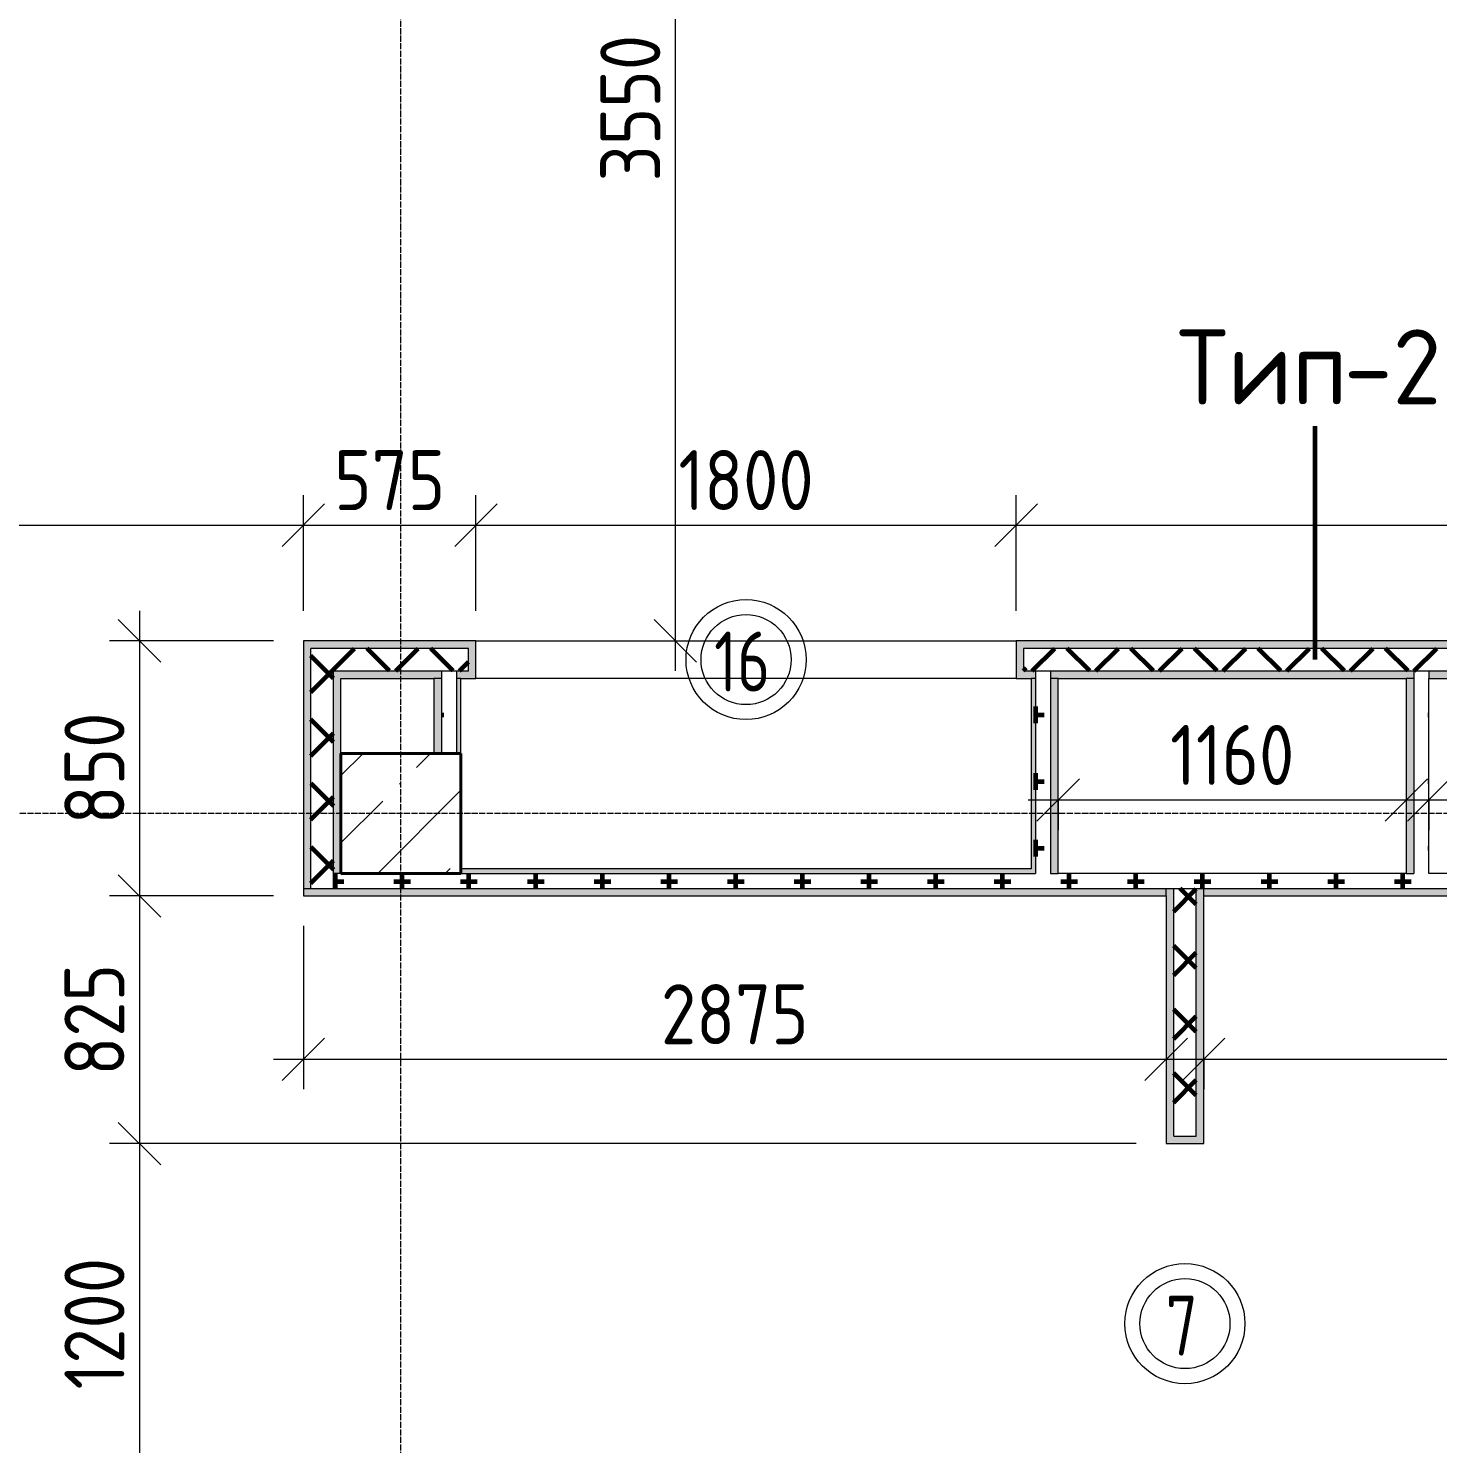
# Model space of a CAD drawing. Header units: millimetres. Extents: x -60946 to 138510, y -262288 to 24501.
# Drawn here: x -10432 to -5736, y -101044 to -96328 of the extents above; entities that cross this region are included whole.
import ezdxf

# ---------------------------------------------------------------- set-up
doc = ezdxf.new("R2010")
doc.units = ezdxf.units.MM
doc.linetypes.add('ADSK_Линия сетки', pattern=[25, 20, -2.5, 0, -2.5])
for name, color, linetype, lineweight in [('2)Тип-2', 3, 'Continuous', 60), ('2)Тип-5', 1, 'Continuous', 60), ('Марки дверей', 7, 'Continuous', 20), ('Несущие колонны', 7, 'Continuous', 18), ('Оси', 7, 'Continuous', 9), ('Размеры', 7, 'Continuous', 9), ('Стены внутренние', 7, 'Continuous', 18), ('Стены штриховка', 7, 'Continuous', 9)]:
    doc.layers.add(name, color=color, linetype=linetype, lineweight=lineweight)
doc.styles.add('GOST Common_3', font='', dxfattribs={"width": 0.9, "height": 200})
doc.styles.add('GOST Common_4', font='', dxfattribs={"height": 250})
doc.styles.add('GOST Common_B', font='', dxfattribs={"width": 0.8, "height": 200})
doc.styles.get('GOST Common_3').set_extended_font_data('GOST Common')
doc.styles.get('GOST Common_4').set_extended_font_data('GOST Common')
doc.styles.get('GOST Common_B').set_extended_font_data('GOST Common', bold=True)
doc.dimstyles.new('ADSK_Основной_2_0_1', dxfattribs={"dimscale": 304.8, "dimtxt": 201.142999, "dimasz": 0.463911, "dimexe": 0.328084, "dimexo": 0.328084, "dimgap": 0.164042, "dimtad": 1, "dimdec": 3, "dimrnd": 0.001, "dimdsep": 46, "dimtxsty": 'GOST Common_3', "dimblk1": 'OBLIQUE', "dimblk2": 'OBLIQUE', "dimsah": 1, "dimcen": 0.09, "dimdle": 0.328084, "dimazin": 2, "dimtfac": 1, "dimtdec": 4, "dimtix": 1, "dimtmove": 1, "dimatfit": 3, "dimfxl": 1, "dimtvp": 1, "dimtolj": 1, "dimtzin": 0, "dimlwd": 20, "dimlwe": 20, "dimarcsym": 2})
doc.dimstyles.new('ADSK_Основной_2_0_2', dxfattribs={"dimscale": 304.8, "dimtxt": 201.142999, "dimasz": 0.463911, "dimexe": 0.328084, "dimexo": 0.328084, "dimgap": 0.164042, "dimtad": 1, "dimdec": 3, "dimrnd": 0.001, "dimdsep": 46, "dimtxsty": 'GOST Common_3', "dimblk1": 'OBLIQUE', "dimblk2": 'OBLIQUE', "dimsah": 1, "dimcen": 0.09, "dimdle": 0.328084, "dimazin": 2, "dimtfac": 1, "dimtdec": 4, "dimtix": 1, "dimtmove": 0, "dimatfit": 3, "dimfxl": 1, "dimtvp": 1, "dimtolj": 1, "dimtzin": 0, "dimlwd": 20, "dimlwe": 20, "dimarcsym": 2})
pattern_1 = [(45, (9.36, -97949.04), (-106.066, 106.066), []), (135, (9.36, -97949.04), (-106.066, -106.066), [])]
pattern_2 = [(0, (9.36, -97949.04), (111.125, 111.125), [55.562, -166.687]), (90, (37.14, -97976.82), (-111.125, 111.125), [55.562, -166.687])]

# ---------------------------------------------------------------- blocks, each defined once
blk = doc.blocks.new('ADSK_КолоннаЖБ_Прямоугольная - 400x400 мм-1807142-Кладочный план 2-го этаж')
at = {"layer": 'Несущие колонны', "lineweight": 40}
for p, q in [((-200, 200), (200, 200)), ((-200, -200), (-200, 200)), ((200, 200), (200, -200)), ((200, -200), (-200, -200))]:
    blk.add_line(p, q, dxfattribs=at)
blk = doc.blocks.new('_Oblique')
at = {"color": 0, "linetype": 'ByBlock', "lineweight": -2}
blk.add_line((-0.5, -0.5), (0.5, 0.5), dxfattribs=at)
blk = doc.blocks.new('*D4630')
at = {"layer": 'Defpoints', "color": 0, "transparency": 16777216}
for p in [(-9515.6, -98369.1), (-10061.9, -99219.1), (-9515.6, -99219.1)]:
    blk.add_point(p, dxfattribs=at)
at = {"layer": 'Размеры', "color": 0, "lineweight": 20, "transparency": 16777216}
for p, q in [((-10061.9, -98269.1), (-10061.9, -99319.1)), ((-9615.6, -98369.1), (-10161.9, -98369.1)), ((-9615.6, -99219.1), (-10161.9, -99219.1))]:
    blk.add_line(p, q, dxfattribs=at)
at = {"layer": 'Размеры', "color": 0, "lineweight": 20, "transparency": 16777216, "xscale": 141.4, "yscale": 141.4, "zscale": 141.4}
for p, rotation in [((-10061.9, -98369.1), 90), ((-10061.9, -99219.1), 270)]:
    blk.add_blockref('_Oblique', p, dxfattribs=dict(at, rotation=rotation))
at = {"layer": 'Размеры', "color": 0, "lineweight": 9, "transparency": 16777216, "insert": (-10211.9, -98794.1), "char_height": 200, "width": 454.106, "attachment_point": 5, "rotation": 90, "style": 'GOST Common_3'}
blk.add_mtext('\\A1;850', dxfattribs=at)
blk = doc.blocks.new('*D4631')
at = {"layer": 'Defpoints', "color": 0, "transparency": 16777216}
for p in [(-9515.6, -99219.1), (-10061.9, -100044.1), (-6640.6, -100044.1)]:
    blk.add_point(p, dxfattribs=at)
at = {"layer": 'Размеры', "color": 0, "lineweight": 20, "transparency": 16777216}
for p, q in [((-10061.9, -99119.1), (-10061.9, -100144.1)), ((-9615.6, -99219.1), (-10161.9, -99219.1)), ((-6740.6, -100044.1), (-10161.9, -100044.1))]:
    blk.add_line(p, q, dxfattribs=at)
at = {"layer": 'Размеры', "color": 0, "lineweight": 20, "transparency": 16777216, "xscale": 141.4, "yscale": 141.4, "zscale": 141.4}
for p, rotation in [((-10061.9, -99219.1), 90), ((-10061.9, -100044.1), 270)]:
    blk.add_blockref('_Oblique', p, dxfattribs=dict(at, rotation=rotation))
at = {"layer": 'Размеры', "color": 0, "lineweight": 9, "transparency": 16777216, "insert": (-10211.9, -99631.6), "char_height": 200, "width": 454.106, "attachment_point": 5, "rotation": 90, "style": 'GOST Common_3'}
blk.add_mtext('\\A1;825', dxfattribs=at)
blk = doc.blocks.new('*D4632')
at = {"layer": 'Defpoints', "color": 0, "transparency": 16777216}
for p in [(-6640.6, -100044.1), (-10061.9, -101244.1), (-6640.6, -101244.1)]:
    blk.add_point(p, dxfattribs=at)
at = {"layer": 'Размеры', "color": 0, "lineweight": 20, "transparency": 16777216}
for p, q in [((-10061.9, -99944.1), (-10061.9, -101344.1)), ((-6740.6, -100044.1), (-10161.9, -100044.1)), ((-6740.6, -101244.1), (-10161.9, -101244.1))]:
    blk.add_line(p, q, dxfattribs=at)
at = {"layer": 'Размеры', "color": 0, "lineweight": 20, "transparency": 16777216, "xscale": 141.4, "yscale": 141.4, "zscale": 141.4}
for p, rotation in [((-10061.9, -100044.1), 90), ((-10061.9, -101244.1), 270)]:
    blk.add_blockref('_Oblique', p, dxfattribs=dict(at, rotation=rotation))
at = {"layer": 'Размеры', "color": 0, "lineweight": 9, "transparency": 16777216, "insert": (-10211.9, -100644.1), "char_height": 200, "width": 560.473, "attachment_point": 5, "rotation": 90, "style": 'GOST Common_3'}
blk.add_mtext('\\A1;1200', dxfattribs=at)
blk = doc.blocks.new('*D4696')
at = {"layer": 'Defpoints', "color": 0, "transparency": 16777216}
for p in [(-6515.6, -99663.3), (-3415.6, -99663.3), (-3415.6, -99763.3)]:
    blk.add_point(p, dxfattribs=at)
at = {"layer": 'Размеры', "color": 0, "lineweight": 20, "transparency": 16777216}
for p, q in [((-6615.6, -99763.3), (-3315.6, -99763.3)), ((-6515.6, -99763.3), (-6515.6, -99863.3)), ((-3415.6, -99763.3), (-3415.6, -99863.3))]:
    blk.add_line(p, q, dxfattribs=at)
at = {"layer": 'Размеры', "color": 0, "lineweight": 20, "transparency": 16777216, "xscale": 141.4, "yscale": 141.4, "zscale": 141.4, "rotation": 180}
blk.add_blockref('_Oblique', (-6515.6, -99763.3), dxfattribs=at)
at = {"layer": 'Размеры', "color": 0, "lineweight": 20, "transparency": 16777216, "xscale": 141.4, "yscale": 141.4, "zscale": 141.4}
blk.add_blockref('_Oblique', (-3415.6, -99763.3), dxfattribs=at)
at = {"layer": 'Размеры', "color": 0, "lineweight": 9, "transparency": 16777216, "insert": (-4965.6, -99613.3), "char_height": 200, "width": 560.473, "attachment_point": 5, "style": 'GOST Common_3'}
blk.add_mtext('\\A1;3100', dxfattribs=at)
blk = doc.blocks.new('*D4807')
at = {"layer": 'Defpoints', "color": 0, "transparency": 16777216}
for p in [(-9515.6, -99219.1), (-6640.6, -99663.3), (-6640.6, -99763.3)]:
    blk.add_point(p, dxfattribs=at)
at = {"layer": 'Размеры', "color": 0, "lineweight": 20, "transparency": 16777216}
for p, q in [((-9515.6, -99319.1), (-9515.6, -99863.3)), ((-9615.6, -99763.3), (-6540.6, -99763.3)), ((-6640.6, -99763.3), (-6640.6, -99863.3))]:
    blk.add_line(p, q, dxfattribs=at)
at = {"layer": 'Размеры', "color": 0, "lineweight": 20, "transparency": 16777216, "xscale": 141.4, "yscale": 141.4, "zscale": 141.4, "rotation": 180}
blk.add_blockref('_Oblique', (-9515.6, -99763.3), dxfattribs=at)
at = {"layer": 'Размеры', "color": 0, "lineweight": 20, "transparency": 16777216, "xscale": 141.4, "yscale": 141.4, "zscale": 141.4}
blk.add_blockref('_Oblique', (-6640.6, -99763.3), dxfattribs=at)
at = {"layer": 'Размеры', "color": 0, "lineweight": 9, "transparency": 16777216, "insert": (-8078.1, -99613.3), "char_height": 200, "width": 605.475, "attachment_point": 5, "style": 'GOST Common_3'}
blk.add_mtext('\\A1;2875', dxfattribs=at)
blk = doc.blocks.new('*D4811')
at = {"layer": 'Defpoints', "color": 0, "transparency": 16777216}
for p in [(-13015.6, -97883.5), (-9515.6, -97983.5), (-9515.6, -98369.1)]:
    blk.add_point(p, dxfattribs=at)
at = {"layer": 'Размеры', "color": 0, "lineweight": 20, "transparency": 16777216}
for p, q in [((-9515.6, -98269.1), (-9515.6, -97883.5)), ((-13115.6, -97983.5), (-9415.6, -97983.5)), ((-13015.6, -97983.5), (-13015.6, -98083.5))]:
    blk.add_line(p, q, dxfattribs=at)
at = {"layer": 'Размеры', "color": 0, "lineweight": 20, "transparency": 16777216, "xscale": 141.4, "yscale": 141.4, "zscale": 141.4, "rotation": 180}
blk.add_blockref('_Oblique', (-13015.6, -97983.5), dxfattribs=at)
at = {"layer": 'Размеры', "color": 0, "lineweight": 20, "transparency": 16777216, "xscale": 141.4, "yscale": 141.4, "zscale": 141.4}
blk.add_blockref('_Oblique', (-9515.6, -97983.5), dxfattribs=at)
at = {"layer": 'Размеры', "color": 0, "lineweight": 9, "transparency": 16777216, "insert": (-11265.6, -97833.5), "char_height": 200, "width": 605.475, "attachment_point": 5, "style": 'GOST Common_3'}
blk.add_mtext('\\A1;3500', dxfattribs=at)
blk = doc.blocks.new('*D4812')
at = {"layer": 'Defpoints', "color": 0, "transparency": 16777216}
for p in [(-8940.6, -97983.5), (-9515.6, -98369.1), (-8940.6, -98369.1)]:
    blk.add_point(p, dxfattribs=at)
at = {"layer": 'Размеры', "color": 0, "lineweight": 20, "transparency": 16777216}
for p, q in [((-9515.6, -98269.1), (-9515.6, -97883.5)), ((-8940.6, -98269.1), (-8940.6, -97883.5)), ((-9615.6, -97983.5), (-8840.6, -97983.5))]:
    blk.add_line(p, q, dxfattribs=at)
at = {"layer": 'Размеры', "color": 0, "lineweight": 20, "transparency": 16777216, "xscale": 141.4, "yscale": 141.4, "zscale": 141.4, "rotation": 180}
blk.add_blockref('_Oblique', (-9515.6, -97983.5), dxfattribs=at)
at = {"layer": 'Размеры', "color": 0, "lineweight": 20, "transparency": 16777216, "xscale": 141.4, "yscale": 141.4, "zscale": 141.4}
blk.add_blockref('_Oblique', (-8940.6, -97983.5), dxfattribs=at)
at = {"layer": 'Размеры', "color": 0, "lineweight": 9, "transparency": 16777216, "insert": (-9228.1, -97833.5), "char_height": 200, "width": 454.106, "attachment_point": 5, "style": 'GOST Common_3'}
blk.add_mtext('\\A1;575', dxfattribs=at)
blk = doc.blocks.new('*D4813')
at = {"layer": 'Defpoints', "color": 0, "transparency": 16777216}
for p in [(-7140.6, -97983.5), (-8940.6, -98369.1), (-7140.6, -98369.1)]:
    blk.add_point(p, dxfattribs=at)
at = {"layer": 'Размеры', "color": 0, "lineweight": 20, "transparency": 16777216}
for p, q in [((-8940.6, -98269.1), (-8940.6, -97883.5)), ((-7140.6, -98269.1), (-7140.6, -97883.5)), ((-9040.6, -97983.5), (-7040.6, -97983.5))]:
    blk.add_line(p, q, dxfattribs=at)
at = {"layer": 'Размеры', "color": 0, "lineweight": 20, "transparency": 16777216, "xscale": 141.4, "yscale": 141.4, "zscale": 141.4, "rotation": 180}
blk.add_blockref('_Oblique', (-8940.6, -97983.5), dxfattribs=at)
at = {"layer": 'Размеры', "color": 0, "lineweight": 20, "transparency": 16777216, "xscale": 141.4, "yscale": 141.4, "zscale": 141.4}
blk.add_blockref('_Oblique', (-7140.6, -97983.5), dxfattribs=at)
at = {"layer": 'Размеры', "color": 0, "lineweight": 9, "transparency": 16777216, "insert": (-8040.6, -97833.5), "char_height": 200, "width": 560.473, "attachment_point": 5, "style": 'GOST Common_3'}
blk.add_mtext('\\A1;1800', dxfattribs=at)
blk = doc.blocks.new('*D4814')
at = {"layer": 'Defpoints', "color": 0, "transparency": 16777216}
for p in [(-3765.6, -97883.5), (-3765.6, -97983.5), (-7140.6, -98369.1)]:
    blk.add_point(p, dxfattribs=at)
at = {"layer": 'Размеры', "color": 0, "lineweight": 20, "transparency": 16777216}
for p, q in [((-7140.6, -98269.1), (-7140.6, -97883.5)), ((-7240.6, -97983.5), (-3665.6, -97983.5)), ((-3765.6, -97983.5), (-3765.6, -98083.5))]:
    blk.add_line(p, q, dxfattribs=at)
at = {"layer": 'Размеры', "color": 0, "lineweight": 20, "transparency": 16777216, "xscale": 141.4, "yscale": 141.4, "zscale": 141.4, "rotation": 180}
blk.add_blockref('_Oblique', (-7140.6, -97983.5), dxfattribs=at)
at = {"layer": 'Размеры', "color": 0, "lineweight": 20, "transparency": 16777216, "xscale": 141.4, "yscale": 141.4, "zscale": 141.4}
blk.add_blockref('_Oblique', (-3765.6, -97983.5), dxfattribs=at)
at = {"layer": 'Размеры', "color": 0, "lineweight": 9, "transparency": 16777216, "insert": (-5453.1, -97833.5), "char_height": 200, "width": 605.475, "attachment_point": 5, "style": 'GOST Common_3'}
blk.add_mtext('\\A1;3375', dxfattribs=at)
blk = doc.blocks.new('*D4829')
at = {"layer": 'Defpoints', "color": 0, "transparency": 16777216}
for p in [(-5765.6, -98799.4), (-4165.6, -98799.4), (-4165.6, -98899.3)]:
    blk.add_point(p, dxfattribs=at)
at = {"layer": 'Размеры', "color": 0, "lineweight": 20, "transparency": 16777216}
for p, q in [((-5865.6, -98899.3), (-4065.6, -98899.3)), ((-5765.6, -98899.4), (-5765.6, -98999.3)), ((-4165.6, -98899.4), (-4165.6, -98999.3))]:
    blk.add_line(p, q, dxfattribs=at)
at = {"layer": 'Размеры', "color": 0, "lineweight": 20, "transparency": 16777216, "xscale": 141.4, "yscale": 141.4, "zscale": 141.4, "rotation": 180}
blk.add_blockref('_Oblique', (-5765.6, -98899.3), dxfattribs=at)
at = {"layer": 'Размеры', "color": 0, "lineweight": 20, "transparency": 16777216, "xscale": 141.4, "yscale": 141.4, "zscale": 141.4}
blk.add_blockref('_Oblique', (-4165.6, -98899.3), dxfattribs=at)
at = {"layer": 'Размеры', "color": 0, "lineweight": 9, "transparency": 16777216, "insert": (-4965.6, -98749.3), "char_height": 200, "width": 560.473, "attachment_point": 5, "style": 'GOST Common_3'}
blk.add_mtext('\\A1;1600', dxfattribs=at)
blk = doc.blocks.new('*D4830')
at = {"layer": 'Defpoints', "color": 0, "transparency": 16777216}
for p in [(-7000.6, -98799.4), (-5840.6, -98799.4), (-5840.6, -98899.3)]:
    blk.add_point(p, dxfattribs=at)
at = {"layer": 'Размеры', "color": 0, "lineweight": 20, "transparency": 16777216}
for p, q in [((-7100.6, -98899.3), (-5740.6, -98899.3)), ((-7000.6, -98899.4), (-7000.6, -98999.3)), ((-5840.6, -98899.4), (-5840.6, -98999.3))]:
    blk.add_line(p, q, dxfattribs=at)
at = {"layer": 'Размеры', "color": 0, "lineweight": 20, "transparency": 16777216, "xscale": 141.4, "yscale": 141.4, "zscale": 141.4, "rotation": 180}
blk.add_blockref('_Oblique', (-7000.6, -98899.3), dxfattribs=at)
at = {"layer": 'Размеры', "color": 0, "lineweight": 20, "transparency": 16777216, "xscale": 141.4, "yscale": 141.4, "zscale": 141.4}
blk.add_blockref('_Oblique', (-5840.6, -98899.3), dxfattribs=at)
at = {"layer": 'Размеры', "color": 0, "lineweight": 9, "transparency": 16777216, "insert": (-6420.6, -98749.3), "char_height": 200, "width": 515.472, "attachment_point": 5, "style": 'GOST Common_3'}
blk.add_mtext('\\A1;1160', dxfattribs=at)
blk = doc.blocks.new('*D4705')
at = {"layer": 'Defpoints', "color": 0, "transparency": 16777216}
for p in [(-8665.6, -94819.1), (-8276.2, -94819.1), (-8376.2, -98369.1)]:
    blk.add_point(p, dxfattribs=at)
at = {"layer": 'Размеры', "color": 0, "lineweight": 20, "transparency": 16777216}
for p, q in [((-8276.2, -98469.1), (-8276.2, -94719.1)), ((-8565.6, -94819.1), (-8176.2, -94819.1)), ((-8276.2, -98369.1), (-8176.2, -98369.1))]:
    blk.add_line(p, q, dxfattribs=at)
at = {"layer": 'Размеры', "color": 0, "lineweight": 20, "transparency": 16777216, "xscale": 141.4, "yscale": 141.4, "zscale": 141.4}
for p, rotation in [((-8276.2, -94819.1), 90), ((-8276.2, -98369.1), 270)]:
    blk.add_blockref('_Oblique', p, dxfattribs=dict(at, rotation=rotation))
at = {"layer": 'Размеры', "color": 0, "lineweight": 9, "transparency": 16777216, "insert": (-8426.2, -96594.1), "char_height": 200, "width": 605.475, "attachment_point": 5, "rotation": 90, "style": 'GOST Common_3'}
blk.add_mtext('\\A1;3550', dxfattribs=at)
blk = doc.blocks.new('М_двери1 - Марка экземпляра 2-3719212-Кладочный план 2-го этаж')
at = {"layer": 'Марки дверей'}
for radius in [2, 1.5]:
    blk.add_circle((0, 0), radius, dxfattribs=at)

msp = doc.modelspace()

# ---------------------------------------------------------------- hatches: boundary and pattern name
at = {"layer": '2)Тип-2'}
for points in [[(-9515.6385, -99194.0666), (-9490.6385, -99194.0666), (-9490.6385, -98369.0666), (-9515.6385, -98369.0666), (-9515.6385, -98631.2864)], [(-9415.6385, -99144.0666), (-9390.6385, -99144.0666), (-9390.6385, -98469.0666), (-9415.6385, -98469.0666), (-9415.6385, -98631.2864)]]:
    msp.add_hatch(color=256, dxfattribs=at).paths.add_polyline_path(points)
h = msp.add_hatch(color=256, dxfattribs=at)
h.paths.add_polyline_path([(-3033.4074, -98394.0666), (-1990.6385, -98394.0666), (-1990.6385, -98369.0666), (-7115.6385, -98369.0666), (-7115.6385, -98394.0666), (-4481.2137, -98394.0666)])
h.paths.add_polyline_path([(-9490.6385, -98394.0666), (-8965.6385, -98394.0666), (-8965.6385, -98369.0666), (-9490.6385, -98369.0666)])
h.paths.add_polyline_path([(3009.3615, -98394.0666), (3009.3615, -98369.0666), (-740.6385, -98369.0666), (-740.6385, -98394.0666), (2959.3615, -98394.0666)])
h = msp.add_hatch(color=256, dxfattribs=at)
h.paths.add_polyline_path([(1310.0115, -98494.0666), (2959.3615, -98494.0666), (2959.3615, -98469.0666), (184.3615, -98469.0666), (184.3615, -98494.0666), (209.3615, -98494.0666)])
h.paths.add_polyline_path([(-8940.6385, -98494.0666), (-8940.6385, -98369.0666), (-8965.6385, -98369.0666), (-8965.6385, -98469.0666), (-9005.6385, -98469.0666), (-9005.6385, -98494.0666), (-8990.6385, -98494.0666)])
h.paths.add_polyline_path([(-9080.6385, -98494.0666), (-9055.6385, -98494.0666), (-9055.6385, -98469.0666), (-9390.6385, -98469.0666), (-9390.6385, -98494.0666)])
h.paths.add_polyline_path([(-615.6385, -98494.0666), (-615.6385, -98469.0666), (-740.6385, -98469.0666), (-740.6385, -98369.0666), (-765.6385, -98369.0666), (-765.6385, -98494.0666), (-640.6385, -98494.0666)])
h.paths.add_polyline_path([(-5765.6385, -98494.0666), (-4165.6385, -98494.0666), (-4165.6385, -98469.0666), (-5765.6385, -98469.0666)])
h.paths.add_polyline_path([(-7140.6385, -98494.0666), (-7075.6385, -98494.0666), (-7075.6385, -98469.0666), (-7115.6385, -98469.0666), (-7115.6385, -98369.0666), (-7140.6385, -98369.0666)])
h.paths.add_polyline_path([(-5815.6385, -98494.0666), (-5815.6385, -98469.0666), (-7025.6385, -98469.0666), (-7025.6385, -98494.0666), (-5840.6385, -98494.0666)])
h.paths.add_polyline_path([(-565.6385, -98494.0666), (134.3615, -98494.0666), (134.3615, -98469.0666), (-565.6385, -98469.0666)])
h.paths.add_polyline_path([(-2090.6385, -98494.0666), (-1965.6385, -98494.0666), (-1965.6385, -98369.0666), (-1990.6385, -98369.0666), (-1990.6385, -98469.0666), (-2115.6385, -98469.0666), (-2115.6385, -98494.0666)])
h.paths.add_polyline_path([(-3033.4074, -98494.0666), (-2165.6385, -98494.0666), (-2165.6385, -98469.0666), (-4115.6385, -98469.0666), (-4115.6385, -98494.0666), (-4090.6385, -98494.0666)])
h = msp.add_hatch(dxfattribs=at)
h.set_pattern_fill('FP_4', color=256, style=0, pattern_type=2)
h.set_pattern_definition(pattern_1)
h.paths.add_polyline_path([(-9490.6385, -99194.0666), (-9415.6385, -99194.0666), (-9415.6385, -98394.0666), (-9490.6385, -98394.0666), (-9490.6385, -98631.2864)])
h = msp.add_hatch(dxfattribs=at)
h.set_pattern_fill('FP_4', color=256, style=0, pattern_type=2)
h.set_pattern_definition(pattern_1)
h.paths.add_polyline_path([(-4165.6385, -98469.0666), (-1990.6385, -98469.0666), (-1990.6385, -98394.0666), (-7115.6385, -98394.0666), (-7115.6385, -98469.0666), (-4481.2137, -98469.0666)])
h.paths.add_polyline_path([(2959.3615, -98469.0666), (2959.3615, -98394.0666), (-740.6385, -98394.0666), (-740.6385, -98469.0666), (1310.0115, -98469.0666)])
h.paths.add_polyline_path([(-9005.6385, -98469.0666), (-8965.6385, -98469.0666), (-8965.6385, -98394.0666), (-9415.6385, -98394.0666), (-9415.6385, -98469.0666), (-9055.6385, -98469.0666)])
h = msp.add_hatch(color=256, dxfattribs=at)
h.paths.add_polyline_path([(-6515.6385, -104894.0666), (-6515.6385, -101244.0666), (-6640.6385, -101244.0666), (-6640.6385, -101269.0666), (-6540.6385, -101269.0666), (-6540.6385, -104894.0666)])
h.paths.add_polyline_path([(-6640.6385, -100044.0666), (-6515.6385, -100044.0666), (-6515.6385, -99194.0666), (-6540.6385, -99194.0666), (-6540.6385, -100019.0666), (-6640.6385, -100019.0666)])
h = msp.add_hatch(color=256, dxfattribs=at)
h.paths.add_polyline_path([(-6615.6385, -104894.0666), (-6615.6385, -101269.0666), (-6640.6385, -101269.0666), (-6640.6385, -104894.0666)])
h.paths.add_polyline_path([(-6615.6385, -100019.0666), (-6615.6385, -99194.0666), (-6640.6385, -99194.0666), (-6640.6385, -100019.0666)])
h = msp.add_hatch(dxfattribs=at)
h.set_pattern_fill('FP_4', color=256, style=0, pattern_type=2)
h.set_pattern_definition(pattern_1)
h.paths.add_polyline_path([(-6540.6385, -104894.0666), (-6540.6385, -101269.0666), (-6615.6385, -101269.0666), (-6615.6385, -104894.0666)])
h.paths.add_polyline_path([(-6540.6385, -100019.0666), (-6540.6385, -99194.0666), (-6615.6385, -99194.0666), (-6615.6385, -100019.0666)])
at = {"layer": '2)Тип-5', "true_color": 0xd50000}
h = msp.add_hatch(dxfattribs=at)
h.set_pattern_fill('FP_7', color=12, style=0, pattern_type=2)
h.set_pattern_definition(pattern_2)
h.paths.add_polyline_path([(-9005.6385, -98744.0666), (-9005.6385, -98469.0666), (-9055.6385, -98469.0666), (-9055.6385, -98744.0666)])
h = msp.add_hatch(dxfattribs=at)
h.set_pattern_fill('FP_7', color=12, style=0, pattern_type=2)
h.set_pattern_definition(pattern_2)
h.paths.add_polyline_path([(-7025.6385, -99194.0666), (-7025.6385, -98469.0666), (-7075.6385, -98469.0666), (-7075.6385, -99194.0666)])
h = msp.add_hatch(dxfattribs=at)
h.set_pattern_fill('FP_7', color=12, style=0, pattern_type=2)
h.set_pattern_definition(pattern_2)
h.paths.add_polyline_path([(-5765.6385, -99144.0666), (-5765.6385, -98469.0666), (-5815.6385, -98469.0666), (-5815.6385, -99144.0666)])
for points in [[(-9080.6385, -98744.0666), (-9055.6385, -98744.0666), (-9055.6385, -98494.0666), (-9080.6385, -98494.0666), (-9080.6385, -98631.2864)], [(-9005.6385, -98744.0666), (-8990.6385, -98744.0666), (-8990.6385, -98494.0666), (-9005.6385, -98494.0666), (-9005.6385, -98631.2864)], [(-7075.6385, -99144.0666), (-7075.6385, -98494.0666), (-7090.6385, -98494.0666), (-7090.6385, -99144.0666)], [(-5815.6385, -99144.0666), (-5815.6385, -98494.0666), (-5840.6385, -98494.0666), (-5840.6385, -99144.0666)], [(-7090.6385, -99144.0666), (-7090.6385, -99129.0666), (-8990.6385, -99129.0666), (-8990.6385, -99144.0666), (-7376.8263, -99144.0666)], [(-7376.8263, -99219.0666), (-7025.6385, -99219.0666), (-7025.6385, -99194.0666), (-9515.6385, -99194.0666), (-9515.6385, -99219.0666), (-9390.6385, -99219.0666)]]:
    msp.add_hatch(color=12, dxfattribs=at).paths.add_polyline_path(points)
h = msp.add_hatch(color=12, dxfattribs=at)
h.paths.add_polyline_path([(-7025.6385, -99219.0666), (-7000.6385, -99219.0666), (-7000.6385, -99194.0666), (-7025.6385, -99194.0666)])
h.paths.add_polyline_path([(-7025.6385, -99144.0666), (-7000.6385, -99144.0666), (-7000.6385, -98494.0666), (-7025.6385, -98494.0666), (-7025.6385, -98631.2864)])
h = msp.add_hatch(dxfattribs=at)
h.set_pattern_fill('FP_7', color=12, style=0, pattern_type=2)
h.set_pattern_definition(pattern_2)
h.paths.add_polyline_path([(-7376.8263, -99194.0666), (-7075.6385, -99194.0666), (-7075.6385, -99144.0666), (-9415.6385, -99144.0666), (-9415.6385, -99194.0666), (-9390.6385, -99194.0666)])
h = msp.add_hatch(dxfattribs=at)
h.set_pattern_fill('FP_7', color=12, style=0, pattern_type=2)
h.set_pattern_definition(pattern_2)
h.paths.add_polyline_path([(-3033.4074, -99194.0666), (-2953.1385, -99194.0666), (-2953.1385, -99144.0666), (-7025.6385, -99144.0666), (-7025.6385, -99194.0666), (-3290.6385, -99194.0666)])
h = msp.add_hatch(color=12, dxfattribs=at)
h.paths.add_polyline_path([(-3033.4074, -99219.0666), (-2953.1385, -99219.0666), (-2953.1385, -99194.0666), (-6515.6385, -99194.0666), (-6515.6385, -99219.0666), (-3395.359, -99219.0666)])
h.paths.add_polyline_path([(-6652.9231, -99219.0666), (-6640.6385, -99219.0666), (-6640.6385, -99194.0666), (-7000.6385, -99194.0666), (-7000.6385, -99219.0666)])
at = {"layer": 'Несущие колонны', "lineweight": 9}
h = msp.add_hatch(dxfattribs=at)
h.set_pattern_fill('FP_1', color=256, style=0, pattern_type=2)
h.set_pattern_definition([(45, (9.36, -97949.04), (-224.506, 224.506), []), (45, (233.87, -97949.04), (-224.506, 224.506), [396.875, -79.375, 3.353, -76.022])])
h.paths.add_polyline_path([(-8990.6385, -99144.0666), (-8990.6385, -98744.0666), (-9390.6385, -98744.0666), (-9390.6385, -99144.0666)])

# ---------------------------------------------------------------- linework, layer by layer
at = {"layer": '2)Тип-2'}
msp.add_line((-6144.3254, -98431.5666), (-6144.3254, -97653.782), dxfattribs=at)
at = {"layer": 'Несущие колонны', "lineweight": 9}
for p, q in [((-8990.6385, -98744.0666), (-9390.6385, -98744.0666)), ((-9390.6385, -98744.0666), (-9390.6385, -99144.0666)), ((-8990.6385, -99129.0666), (-8990.6385, -98744.0666)), ((-8990.6385, -99144.0666), (-8990.6385, -99129.0666)), ((-9390.6385, -99144.0666), (-8990.6385, -99144.0666))]:
    msp.add_line(p, q, dxfattribs=at)
at = {"layer": 'Оси', "linetype": 'ADSK_Линия сетки', "lineweight": 5}
for p, q in [((-9190.6385, -108922.9178), (-9190.6385, -73448.1214)), ((62525.08, -98944.0666), (-25230.7352, -98944.0666))]:
    msp.add_line(p, q, dxfattribs=at)
at = {"layer": 'Стены внутренние', "lineweight": 5}
for p, q in [((-9515.6385, -98369.0666), (-9515.6385, -99219.0666)), ((-8940.6385, -98369.0666), (-9515.6385, -98369.0666)), ((-8940.6385, -98494.0666), (-8940.6385, -98369.0666)), ((-8940.6385, -98369.0666), (-7140.6385, -98369.0666)), ((-1965.6385, -98369.0666), (-7140.6385, -98369.0666)), ((-7140.6385, -98369.0666), (-7140.6385, -98494.0666)), ((-9390.6385, -99144.0666), (-9390.6385, -98494.0666)), ((-9390.6385, -98494.0666), (-9080.6385, -98494.0666)), ((-9080.6385, -98494.0666), (-9080.6385, -98744.0666)), ((-8990.6385, -98494.0666), (-8940.6385, -98494.0666)), ((-8990.6385, -98744.0666), (-8990.6385, -98494.0666)), ((-7140.6385, -98494.0666), (-8940.6385, -98494.0666)), ((-7140.6385, -98494.0666), (-7090.6385, -98494.0666)), ((-7090.6385, -98494.0666), (-7090.6385, -99129.0666)), ((-7000.6385, -98494.0666), (-5840.6385, -98494.0666)), ((-7000.6385, -99144.0666), (-7000.6385, -98494.0666)), ((-5840.6385, -98494.0666), (-5840.6385, -99144.0666)), ((-5765.6385, -98494.0666), (-4165.6385, -98494.0666)), ((-5765.6385, -99144.0666), (-5765.6385, -98494.0666)), ((-9080.6385, -98744.0666), (-8990.6385, -98744.0666)), ((-7090.6385, -99129.0666), (-8990.6385, -99129.0666)), ((-8990.6385, -99129.0666), (-8990.6385, -99144.0666)), ((-8990.6385, -99144.0666), (-9390.6385, -99144.0666)), ((-5840.6385, -99144.0666), (-7000.6385, -99144.0666)), ((-2165.6385, -99144.0666), (-5765.6385, -99144.0666)), ((-9515.6385, -99219.0666), (-6640.6385, -99219.0666)), ((-6640.6385, -99219.0666), (-6640.6385, -100044.0666)), ((-6515.6385, -100044.0666), (-6515.6385, -99219.0666)), ((-6515.6385, -99219.0666), (-3415.6385, -99219.0666)), ((-6640.6385, -100044.0666), (-6515.6385, -100044.0666))]:
    msp.add_line(p, q, dxfattribs=at)
at = {"layer": 'Стены штриховка', "lineweight": 9}
for p, q in [((-9490.6385, -99194.0666), (-9490.6385, -98394.0666)), ((-8965.6385, -98394.0666), (-9490.6385, -98394.0666)), ((-8965.6385, -98469.0666), (-8965.6385, -98394.0666)), ((-1990.6385, -98394.0666), (-7115.6385, -98394.0666)), ((-7115.6385, -98394.0666), (-7115.6385, -98469.0666)), ((-9415.6385, -98469.0666), (-8965.6385, -98469.0666)), ((-9415.6385, -99194.0666), (-9415.6385, -98469.0666)), ((-9055.6385, -98469.0666), (-9055.6385, -98744.0666)), ((-9005.6385, -98469.0666), (-9005.6385, -98744.0666)), ((-7115.6385, -98469.0666), (-1990.6385, -98469.0666)), ((-7075.6385, -98469.0666), (-7075.6385, -99144.0666)), ((-7025.6385, -98469.0666), (-7025.6385, -99144.0666)), ((-5815.6385, -98469.0666), (-5815.6385, -99144.0666)), ((-5765.6385, -98469.0666), (-5765.6385, -98494.0666)), ((-9055.6385, -98494.0666), (-9080.6385, -98494.0666)), ((-8990.6385, -98494.0666), (-9005.6385, -98494.0666)), ((-7075.6385, -98494.0666), (-7090.6385, -98494.0666)), ((-7000.6385, -98494.0666), (-7025.6385, -98494.0666)), ((-5815.6385, -98494.0666), (-5840.6385, -98494.0666)), ((-9390.6385, -99144.0666), (-9415.6385, -99144.0666)), ((-8990.6385, -99144.0666), (-7075.6385, -99144.0666)), ((-7025.6385, -99144.0666), (-7000.6385, -99144.0666)), ((-5840.6385, -99144.0666), (-5815.6385, -99144.0666)), ((-9515.6385, -99194.0666), (-2165.6385, -99194.0666)), ((-6640.6385, -99219.0666), (-6640.6385, -99194.0666)), ((-6615.6385, -100019.0666), (-6615.6385, -99194.0666)), ((-6540.6385, -100019.0666), (-6540.6385, -99194.0666)), ((-6515.6385, -99219.0666), (-6515.6385, -99194.0666)), ((-6615.6385, -100019.0666), (-6540.6385, -100019.0666))]:
    msp.add_line(p, q, dxfattribs=at)

# ---------------------------------------------------------------- block references
at = {"layer": 'Марки дверей', "xscale": 99.99999999999993, "yscale": 99.99999999999993, "zscale": 99.99999999999993}
for p in [(-8040.6385, -98431.5666), (-6578.1385, -100644.0666)]:
    msp.add_blockref('М_двери1 - Марка экземпляра 2-3719212-Кладочный план 2-го этаж', p, dxfattribs=at)
at = {"layer": 'Несущие колонны', "lineweight": 40, "rotation": 89.9999999999999}
msp.add_blockref('ADSK_КолоннаЖБ_Прямоугольная - 400x400 мм-1807142-Кладочный план 2-го этаж', (-9190.6385, -98944.0666), dxfattribs=at)

# ---------------------------------------------------------------- texts
at = {"layer": '2)Тип-2', "color": 116, "lineweight": 9, "true_color": 0x008040, "char_height": 250, "attachment_point": 1, "style": 'GOST Common_4'}
for s, insert, width in [('Тип', (-6604.3254, -97331.3549), 673.4175), ('-2', (-6048.7004, -97331.3549), 432.91125)]:
    msp.add_mtext(s, dxfattribs=dict(at, insert=insert, width=width))
at = {"layer": 'Марки дверей', "lineweight": 5, "char_height": 200, "attachment_point": 1, "style": 'GOST Common_B'}
for s, insert, width in [('16', (-8147.0959, -98337.9076), 250.1265), ('\\fGOST Common|b1|i0|c204|p34|;\\W.8;7', (-6642.1959, -100550.4076), 147.5105)]:
    msp.add_mtext(s, dxfattribs=dict(at, insert=insert, width=width))

# ---------------------------------------------------------------- dimensions: what is measured, and where the dimension line sits
at = {"layer": 'Размеры', "lineweight": 9}
for base, p1, p2, dimstyle, override, picture, middle in [((-8276.2386, -94819.0666), (-8376.2235, -98369.0666), (-8665.6385, -94819.0666), 'ADSK_Основной_2_0_2', {"dimpost": '<>', "dimfxl": 3561.777793}, '*D4705', (-8426.2386, -96594.0666)), ((-10061.9379, -99219.0666), (-9515.6385, -98369.0666), (-9515.6385, -99219.0666), 'ADSK_Основной_2_0_1', {"dimpost": '<>', "dimfxl": 850}, '*D4630', (-10211.9379, -98794.0666)), ((-10061.9379, -100044.0666), (-9515.6385, -99219.0666), (-6640.6385, -100044.0666), 'ADSK_Основной_2_0_1', {"dimpost": '<>', "dimfxl": 2991.028251}, '*D4631', (-10211.9379, -99631.5666)), ((-10061.9379, -101244.0666), (-6640.6385, -100044.0666), (-6640.6385, -101244.0666), 'ADSK_Основной_2_0_1', {"dimpost": '<>', "dimfxl": 1200}, '*D4632', (-10211.9379, -100644.0666))]:
    dim = msp.add_linear_dim(base=base, p1=p1, p2=p2, angle=90, dimstyle=dimstyle, override=override, dxfattribs=at)
    dim.commit()
    dim.dimension.update_dxf_attribs({"geometry": picture, "text_midpoint": middle})
for base, p1, p2, override, picture, middle in [((-9515.6385, -97983.4957), (-13015.6385, -97883.5108), (-9515.6385, -98369.0666), {"dimpost": '<>', "dimfxl": 3533.520112}, '*D4811', (-11265.6385, -97833.4957)), ((-8940.6385, -97983.4957), (-9515.6385, -98369.0666), (-8940.6385, -98369.0666), {"dimpost": '<>', "dimfxl": 575}, '*D4812', (-9228.1385, -97833.4957)), ((-7140.6385, -97983.4957), (-8940.6385, -98369.0666), (-7140.6385, -98369.0666), {"dimpost": '<>', "dimfxl": 1800}, '*D4813', (-8040.6385, -97833.4957)), ((-3765.6385, -97983.4957), (-7140.6385, -98369.0666), (-3765.6385, -97883.5108), {"dimpost": '<>', "dimfxl": 3409.749167}, '*D4814', (-5453.1385, -97833.4957)), ((-5840.6385, -98899.3436), (-7000.6385, -98799.3587), (-5840.6385, -98799.3587), {"dimpost": '<>', "dimfxl": 1160}, '*D4830', (-6420.6385, -98749.3436)), ((-4165.6385, -98899.3436), (-5765.6385, -98799.3587), (-4165.6385, -98799.3587), {"dimpost": '<>', "dimfxl": 1600}, '*D4829', (-4965.6385, -98749.3436)), ((-6640.6385, -99763.2536), (-9515.6385, -99219.0666), (-6640.6385, -99663.2687), {"dimpost": '<>', "dimfxl": 2909.113362}, '*D4807', (-8078.1385, -99613.2536)), ((-3415.6385, -99763.2536), (-6515.6385, -99663.2687), (-3415.6385, -99663.2687), {"dimpost": '<>', "dimfxl": 3100}, '*D4696', (-4965.6385, -99613.2536))]:
    dim = msp.add_linear_dim(base=base, p1=p1, p2=p2, dimstyle='ADSK_Основной_2_0_2', override=override, dxfattribs=at)
    dim.commit()
    dim.dimension.update_dxf_attribs({"geometry": picture, "text_midpoint": middle})

doc.saveas('drawing.dxf')
